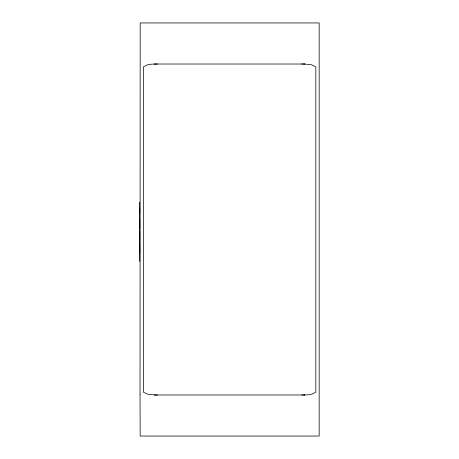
<?xml version="1.0" encoding="UTF-8"?>
<svg xmlns="http://www.w3.org/2000/svg" width="459" height="459" viewBox="0 0 459 459"><rect width="100%" height="100%" fill="white"/><g stroke="black" fill="none" stroke-linecap="round" stroke-linejoin="round"><path stroke-width="0.69" d="M139.691 250.379L139.743 261.349M139.697 242.541L139.748 253.517M139.691 231.606L139.743 251.813M139.691 219.89L139.743 240.097M139.691 208.294L139.743 228.496M139.685 202.195L139.743 213.171M143.506 392.514L143.506 66.486M315.832 392.514L315.832 66.486M144.281 66.446C148.028 63.652 153.099 64.226 157.506 63.99M315.058 392.554C311.311 395.348 306.239 394.774 301.833 395.01M154.964 64.019L154.666 64.019L304.673 64.019L301.833 63.99M304.374 394.981L304.673 394.981L154.666 394.981L157.506 395.01M304.374 64.019L311.431 64.748L315.058 66.446M154.964 394.981L147.907 394.252L144.281 392.554M140.029 394.74L140.179 436.05L319.16 436.05L319.16 22.95L140.179 22.95L140.029 394.74"/></g></svg>
